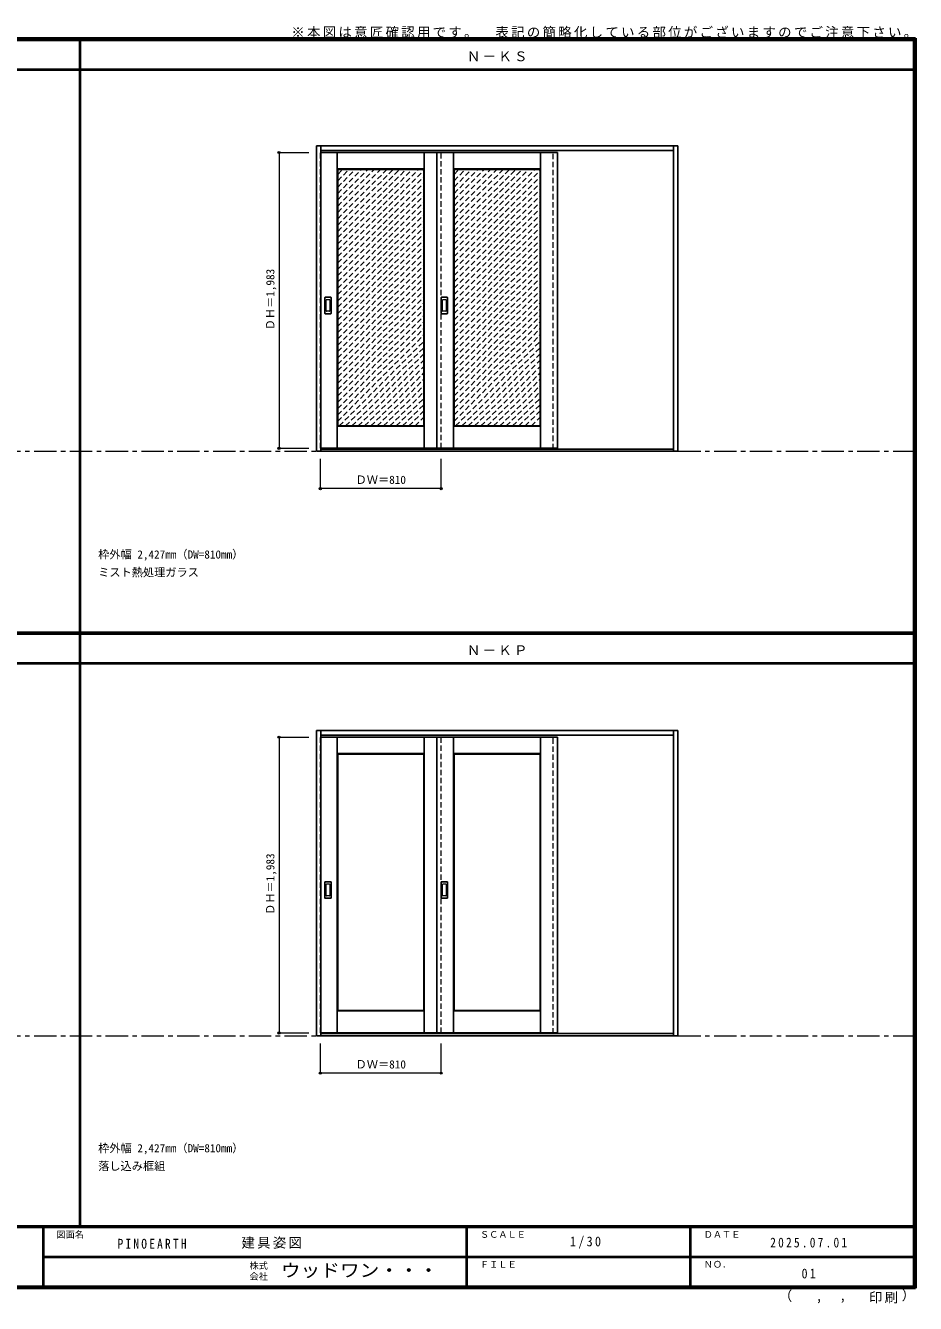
# Model space of a CAD drawing. Units: millimetres, scale not verified. Extents: x -6000 to 5700, y -4307 to 4260.
# Drawn here: x -267 to 5700, y -4307 to 4260 of the extents above; entities that cross this region are included whole.
import ezdxf
from ezdxf.enums import TextEntityAlignment as Align

# ---------------------------------------------------------------- set-up
doc = ezdxf.new("R2010")
doc.units = ezdxf.units.MM
doc.header["$LTSCALE"] = 30
doc.header["$PDMODE"] = 32
doc.header["$PDSIZE"] = 15
doc.linetypes.add('CHAIN1', pattern=[8, 5, -1, 1, -1])
doc.linetypes.add('DASHED1', pattern=[1.8, 1.2, -0.6])
for name, color, linetype, lineweight in [('0-1_通り芯', 7, 'CHAIN1', 18), ('0-2_扉', 3, 'Continuous', 25), ('0-3_仕上げ', 7, 'Continuous', 18), ('0-4_枠', 3, 'Continuous', 25), ('0-6_引手', 3, 'Continuous', 25), ('0-B_寸法', 4, 'Continuous', 9), ('0-C_ハッチ', 4, 'DASHED1', 9), ('F-1_枠', 6, 'Continuous', 40)]:
    doc.layers.add(name, color=color, linetype=linetype, lineweight=lineweight)
doc.layers.add('0-A_文字', color=7, linetype='Continuous')
doc.layers.add('F-A_文字', color=7, linetype='Continuous')
doc.styles.add('ＭＳ ゴシック', font='')
doc.styles.get('ＭＳ ゴシック').set_extended_font_data('MS Gothic')

msp = doc.modelspace()

# ---------------------------------------------------------------- linework, layer by layer
at = {"layer": '0-1_通り芯'}
for p, q in [((-5490, 1406), (5690, 1406)), ((-5490, -2513.25), (5700, -2513.25))]:
    msp.add_line(p, q, dxfattribs=at)
at = {"layer": '0-2_扉'}
for p, q in [((1713, 3409), (3300, 3409)), ((2490, 3409), (2490, 1426)), ((1713, -510.25), (3300, -510.25)), ((2490, -510.25), (2490, -2493.25))]:
    msp.add_line(p, q, dxfattribs=at)
at = {"layer": '0-2_扉', "color": 4, "linetype": 'DASHED1', "lineweight": 9}
for p, q in [((2520, 1426), (2520, 3409)), ((2520, -2493.25), (2520, -510.25))]:
    msp.add_line(p, q, dxfattribs=at)
for points in [[(1713, 1426), (1710, 1426), (1710, 3409), (1713, 3409)], [(1713, -2493.25), (1710, -2493.25), (1710, -510.25), (1713, -510.25)]]:
    msp.add_lwpolyline(points, dxfattribs=at)
at = {"layer": '0-2_扉'}
for points in [[(1713, 1426), (3300, 1426), (3300, 3409)], [(1713, -2493.25), (3300, -2493.25), (3300, -510.25)]]:
    msp.add_lwpolyline(points, dxfattribs=at)
at = {"layer": '0-3_仕上げ'}
for p, q in [((1822, 1426), (1822, 3409)), ((1823.5, 3298), (1823.5, 3409)), ((1825, 3299.5), (1825, 3409)), ((2405, 3299.5), (2405, 3409)), ((2408, 1426), (2408, 3409)), ((2602, 1426), (2602, 3409)), ((2603.5, 3298), (2603.5, 3409)), ((2605, 3299.5), (2605, 3409)), ((3185, 3299.5), (3185, 3409)), ((3188, 1426), (3188, 3409)), ((1825, 3299.5), (1823.5, 3298)), ((1826, 3295.5), (1823.5, 3298)), ((2405, 3299.5), (1825, 3299.5)), ((2406.5, 3298), (2404, 3295.5)), ((2605, 3299.5), (2603.5, 3298)), ((2606, 3295.5), (2603.5, 3298)), ((3185, 3299.5), (2605, 3299.5)), ((3186.5, 3298), (3184, 3295.5)), ((1823.5, 1426), (1823.5, 1573.5)), ((2405, 1572), (1825, 1572)), ((2404, 1576), (2406.5, 1573.5)), ((2405, 1572), (2406.5, 1573.5)), ((2405, 1426), (2405, 1572)), ((2406.5, 1426), (2406.5, 1573.5)), ((2603.5, 1426), (2603.5, 1573.5)), ((3185, 1572), (2605, 1572)), ((3184, 1576), (3186.5, 1573.5)), ((3185, 1572), (3186.5, 1573.5)), ((3185, 1426), (3185, 1572)), ((3186.5, 1426), (3186.5, 1573.5)), ((1822, -2493.25), (1822, -510.25)), ((1823.5, -621.25), (1823.5, -510.25)), ((1825, -619.75), (1825, -510.25)), ((2405, -619.75), (2405, -510.25)), ((2408, -2493.25), (2408, -510.25)), ((2602, -2493.25), (2602, -510.25)), ((2603.5, -621.25), (2603.5, -510.25)), ((2605, -619.75), (2605, -510.25)), ((3185, -619.75), (3185, -510.25)), ((3188, -2493.25), (3188, -510.25)), ((1825, -619.75), (1823.5, -621.25)), ((1826, -623.75), (1823.5, -621.25)), ((2405, -619.75), (1825, -619.75)), ((2406.5, -621.25), (2404, -623.75)), ((2605, -619.75), (2603.5, -621.25)), ((2606, -623.75), (2603.5, -621.25)), ((3185, -619.75), (2605, -619.75)), ((3186.5, -621.25), (3184, -623.75)), ((1823.5, -2493.25), (1823.5, -2345.75)), ((2405, -2347.25), (1825, -2347.25)), ((2404, -2343.25), (2406.5, -2345.75)), ((2405, -2347.25), (2406.5, -2345.75)), ((2405, -2493.25), (2405, -2347.25)), ((2406.5, -2493.25), (2406.5, -2345.75)), ((2603.5, -2493.25), (2603.5, -2345.75)), ((3185, -2347.25), (2605, -2347.25)), ((3184, -2343.25), (3186.5, -2345.75)), ((3185, -2347.25), (3186.5, -2345.75)), ((3185, -2493.25), (3185, -2347.25)), ((3186.5, -2493.25), (3186.5, -2345.75))]:
    msp.add_line(p, q, dxfattribs=at)
at = {"layer": '0-3_仕上げ', "color": 3, "lineweight": 25}
for p, q in [((1826, 1576), (1826, 3295.5)), ((2606, 1576), (2606, 3295.5)), ((2404, 1576), (1826, 1576)), ((3184, 1576), (2606, 1576)), ((1826, -2343.25), (1826, -623.75)), ((2606, -2343.25), (2606, -623.75)), ((2404, -2343.25), (1826, -2343.25)), ((3184, -2343.25), (2606, -2343.25))]:
    msp.add_line(p, q, dxfattribs=at)
at = {"layer": '0-3_仕上げ'}
for points in [[(2405, 3299.5), (2406.5, 3298), (2406.5, 3409)], [(3185, 3299.5), (3186.5, 3298), (3186.5, 3409)], [(1825, 1426), (1825, 1572), (1823.5, 1573.5), (1826, 1576)], [(2605, 1426), (2605, 1572), (2603.5, 1573.5), (2606, 1576)], [(2405, -619.75), (2406.5, -621.25), (2406.5, -510.25)], [(3185, -619.75), (3186.5, -621.25), (3186.5, -510.25)], [(1825, -2493.25), (1825, -2347.25), (1823.5, -2345.75), (1826, -2343.25)], [(2605, -2493.25), (2605, -2347.25), (2603.5, -2345.75), (2606, -2343.25)]]:
    msp.add_lwpolyline(points, dxfattribs=at)
at = {"layer": '0-3_仕上げ', "color": 3, "lineweight": 25}
for points in [[(2404, 1576), (2404, 3295.5), (1826, 3295.5)], [(3184, 1576), (3184, 3295.5), (2606, 3295.5)], [(2404, -2343.25), (2404, -623.75), (1826, -623.75)], [(3184, -2343.25), (3184, -623.75), (2606, -623.75)]]:
    msp.add_lwpolyline(points, dxfattribs=at)
at = {"layer": '0-4_枠'}
for p, q in [((1683, 1406), (1683, 3453)), ((1683, 3453), (4107, 3453)), ((1713, 1406), (1713, 3453)), ((4077, 1406), (4077, 3453)), ((4107, 1406), (4107, 3453)), ((1713, 3423), (4077, 3423)), ((4107, 1406), (1683, 1406)), ((4077, 1421), (1713, 1421)), ((1683, -2513.25), (1683, -466.25)), ((1683, -466.25), (4107, -466.25)), ((1713, -2513.25), (1713, -466.25)), ((1713, -496.25), (4077, -496.25)), ((4077, -2513.25), (4077, -466.25)), ((4107, -2513.25), (4107, -466.25)), ((4107, -2513.25), (1683, -2513.25)), ((4077, -2498.25), (1713, -2498.25))]:
    msp.add_line(p, q, dxfattribs=at)
at = {"layer": '0-4_枠', "color": 4, "linetype": 'DASHED1', "lineweight": 9}
for p, q in [((3270, 1421), (3270, 3423)), ((3300, 1421), (3300, 3423)), ((3270, -2498.25), (3270, -496.25)), ((3300, -2498.25), (3300, -496.25))]:
    msp.add_line(p, q, dxfattribs=at)
at = {"layer": '0-6_引手'}
for p, q in [((1740, 2330), (1740, 2437)), ((1780.5, 2438.5), (1741.5, 2438.5)), ((1782, 2437), (1782, 2330)), ((2520, 2330), (2520, 2437)), ((2560.5, 2438.5), (2521.5, 2438.5)), ((2562, 2437), (2562, 2330)), ((1780.5, 2328.5), (1741.5, 2328.5)), ((2560.5, 2328.5), (2521.5, 2328.5)), ((1740, -1589.25), (1740, -1482.25)), ((1780.5, -1480.75), (1741.5, -1480.75)), ((1782, -1482.25), (1782, -1589.25)), ((2520, -1589.25), (2520, -1482.25)), ((2560.5, -1480.75), (2521.5, -1480.75)), ((2562, -1482.25), (2562, -1589.25)), ((1780.5, -1590.75), (1741.5, -1590.75)), ((2560.5, -1590.75), (2521.5, -1590.75))]:
    msp.add_line(p, q, dxfattribs=at)
at = {"layer": '0-6_引手', "color": 7, "lineweight": 18}
for p, q in [((1748.5, 2346), (1748.5, 2421)), ((1772, 2422.5), (1750, 2422.5)), ((1773.5, 2421), (1773.5, 2346)), ((2528.5, 2346), (2528.5, 2421)), ((2552, 2422.5), (2530, 2422.5)), ((2553.5, 2421), (2553.5, 2346)), ((1772, 2344.5), (1750, 2344.5)), ((2552, 2344.5), (2530, 2344.5)), ((1748.5, -1573.25), (1748.5, -1498.25)), ((1772, -1496.75), (1750, -1496.75)), ((1773.5, -1498.25), (1773.5, -1573.25)), ((2528.5, -1573.25), (2528.5, -1498.25)), ((2552, -1496.75), (2530, -1496.75)), ((2553.5, -1498.25), (2553.5, -1573.25)), ((1772, -1574.75), (1750, -1574.75)), ((2552, -1574.75), (2530, -1574.75))]:
    msp.add_line(p, q, dxfattribs=at)
at = {"layer": '0-6_引手'}
for centre, start, end in [((1741.5, 2437), 90, 180), ((1780.5, 2437), 0, 90), ((2521.5, 2437), 90, 180), ((2560.5, 2437), 0, 90), ((1741.5, 2330), 180, 270), ((1780.5, 2330), 270, 0), ((2521.5, 2330), 180, 270), ((2560.5, 2330), 270, 0), ((1741.5, -1482.25), 90, 180), ((1780.5, -1482.25), 0, 90), ((2521.5, -1482.25), 90, 180), ((2560.5, -1482.25), 0, 90), ((1741.5, -1589.25), 180, 270), ((1780.5, -1589.25), 270, 0), ((2521.5, -1589.25), 180, 270), ((2560.5, -1589.25), 270, 0)]:
    msp.add_arc(centre, 1.5, start, end, dxfattribs=at)
at = {"layer": '0-6_引手', "color": 7, "lineweight": 18}
for centre, start, end in [((1750, 2421), 90, 180), ((1772, 2421), 0, 90), ((2530, 2421), 90, 180), ((2552, 2421), 0, 90), ((1750, 2346), 180, 270), ((1772, 2346), 270, 0), ((2530, 2346), 180, 270), ((2552, 2346), 270, 0), ((1750, -1498.25), 90, 180), ((1772, -1498.25), 0, 90), ((2530, -1498.25), 90, 180), ((2552, -1498.25), 0, 90), ((1750, -1573.25), 180, 270), ((1772, -1573.25), 270, 0), ((2530, -1573.25), 180, 270), ((2552, -1573.25), 270, 0)]:
    msp.add_arc(centre, 1.5, start, end, dxfattribs=at)
at = {"layer": '0-B_寸法'}
for p, q in [((1433, 3409), (1633, 3409)), ((1433, 3409), (1433, 1426)), ((1433, 1426), (1633, 1426)), ((1710, 1156), (1710, 1356)), ((2520, 1156), (2520, 1356)), ((2520, 1156), (1710, 1156)), ((1433, -510.25), (1633, -510.25)), ((1433, -510.25), (1433, -2493.25)), ((1433, -2493.25), (1633, -2493.25)), ((1710, -2763.25), (1710, -2563.25)), ((2520, -2763.25), (2520, -2563.25)), ((2520, -2763.25), (1710, -2763.25))]:
    msp.add_line(p, q, dxfattribs=at)
at = {"layer": '0-B_寸法', "color": 7}
for p in [(1433, 3409), (1433, 1426), (1710, 1156), (2520, 1156), (1433, -510.25), (1433, -2493.25), (1710, -2763.25), (2520, -2763.25)]:
    msp.add_point(p, dxfattribs=at)
at = {"layer": '0-C_ハッチ'}
for p, q in [((1826, 3220.06), (1901.44, 3295.5)), ((1826, 2753.37), (2368.13, 3295.5)), ((1826, 2795.79), (2325.7, 3295.5)), ((1826, 2838.22), (2283.28, 3295.5)), ((1826, 2880.65), (2240.85, 3295.5)), ((1826, 2923.07), (2198.43, 3295.5)), ((1826, 2965.5), (2156, 3295.5)), ((1826, 3007.93), (2113.57, 3295.5)), ((1826, 3050.35), (2071.15, 3295.5)), ((1826, 3092.78), (2028.72, 3295.5)), ((1826, 3135.21), (1986.29, 3295.5)), ((1826, 3177.63), (1943.87, 3295.5)), ((1826, 3262.49), (1859.01, 3295.5)), ((1826, 2710.94), (2404, 3288.94)), ((2606, 3220.06), (2681.44, 3295.5)), ((2606, 2753.37), (3148.13, 3295.5)), ((2606, 2795.79), (3105.7, 3295.5)), ((2606, 2838.22), (3063.28, 3295.5)), ((2606, 2880.65), (3020.85, 3295.5)), ((2606, 2923.07), (2978.43, 3295.5)), ((2606, 2965.5), (2936, 3295.5)), ((2606, 3007.93), (2893.57, 3295.5)), ((2606, 3050.35), (2851.15, 3295.5)), ((2606, 3092.78), (2808.72, 3295.5)), ((2606, 3135.21), (2766.29, 3295.5)), ((2606, 3177.63), (2723.87, 3295.5)), ((2606, 3262.49), (2639.01, 3295.5)), ((2606, 2710.94), (3184, 3288.94)), ((1826, 2668.52), (2404, 3246.52)), ((1826, 2626.09), (2404, 3204.09)), ((2606, 2668.52), (3184, 3246.52)), ((2606, 2626.09), (3184, 3204.09)), ((1826, 2583.66), (2404, 3161.66)), ((1826, 2541.24), (2404, 3119.24)), ((2606, 2583.66), (3184, 3161.66)), ((2606, 2541.24), (3184, 3119.24)), ((1826, 2498.81), (2404, 3076.81)), ((1826, 2456.38), (2404, 3034.38)), ((2606, 2498.81), (3184, 3076.81)), ((2606, 2456.38), (3184, 3034.38)), ((1826, 2413.96), (2404, 2991.96)), ((1826, 2371.53), (2404, 2949.53)), ((2606, 2413.96), (3184, 2991.96)), ((2606, 2371.53), (3184, 2949.53)), ((1826, 2329.1), (2404, 2907.1)), ((1826, 2286.68), (2404, 2864.68)), ((2606, 2329.1), (3184, 2907.1)), ((2606, 2286.68), (3184, 2864.68)), ((1826, 2244.25), (2404, 2822.25)), ((1826, 2201.83), (2404, 2779.83)), ((2606, 2244.25), (3184, 2822.25)), ((2606, 2201.83), (3184, 2779.83)), ((1826, 2159.4), (2404, 2737.4)), ((1826, 2116.97), (2404, 2694.97)), ((2606, 2159.4), (3184, 2737.4)), ((2606, 2116.97), (3184, 2694.97)), ((1826, 2074.55), (2404, 2652.55)), ((1826, 2032.12), (2404, 2610.12)), ((2606, 2074.55), (3184, 2652.55)), ((2606, 2032.12), (3184, 2610.12)), ((1826, 1989.69), (2404, 2567.69)), ((1826, 1947.27), (2404, 2525.27)), ((2606, 1989.69), (3184, 2567.69)), ((2606, 1947.27), (3184, 2525.27)), ((1826, 1904.84), (2404, 2482.84)), ((1826, 1862.41), (2404, 2440.41)), ((2606, 1904.84), (3184, 2482.84)), ((2606, 1862.41), (3184, 2440.41)), ((1826, 1819.99), (2404, 2397.99)), ((1826, 1777.56), (2404, 2355.56)), ((1826, 1735.13), (2404, 2313.13)), ((2606, 1819.99), (3184, 2397.99)), ((2606, 1777.56), (3184, 2355.56)), ((2606, 1735.13), (3184, 2313.13)), ((1826, 1692.71), (2404, 2270.71)), ((1826, 1650.28), (2404, 2228.28)), ((2606, 1692.71), (3184, 2270.71)), ((2606, 1650.28), (3184, 2228.28)), ((1826, 1607.86), (2404, 2185.86)), ((1836.57, 1576), (2404, 2143.43)), ((2606, 1607.86), (3184, 2185.86)), ((2616.57, 1576), (3184, 2143.43)), ((1879, 1576), (2404, 2101)), ((1921.42, 1576), (2404, 2058.58)), ((2659, 1576), (3184, 2101)), ((2701.42, 1576), (3184, 2058.58)), ((1963.85, 1576), (2404, 2016.15)), ((2006.28, 1576), (2404, 1973.72)), ((2743.85, 1576), (3184, 2016.15)), ((2786.28, 1576), (3184, 1973.72)), ((2048.7, 1576), (2404, 1931.3)), ((2091.13, 1576), (2404, 1888.87)), ((2828.7, 1576), (3184, 1931.3)), ((2871.13, 1576), (3184, 1888.87)), ((2133.56, 1576), (2404, 1846.44)), ((2175.98, 1576), (2404, 1804.02)), ((2913.56, 1576), (3184, 1846.44)), ((2955.98, 1576), (3184, 1804.02)), ((2218.41, 1576), (2404, 1761.59)), ((2260.83, 1576), (2404, 1719.17)), ((2998.41, 1576), (3184, 1761.59)), ((3040.83, 1576), (3184, 1719.17)), ((2303.26, 1576), (2404, 1676.74)), ((2345.69, 1576), (2404, 1634.31)), ((3083.26, 1576), (3184, 1676.74)), ((3125.69, 1576), (3184, 1634.31))]:
    msp.add_line(p, q, dxfattribs=at)
at = {"layer": 'F-1_枠'}
for p, q in [((-6000, 4175), (5700, 4175)), ((-6000, 4170), (5700, 4170)), ((-6000, 4165), (5700, 4165)), ((100, -3790), (100, 4175)), ((5690, 4175), (5690, -4205)), ((5695, 4175), (5695, -4205)), ((5700, 4175), (5700, -4205)), ((-6000, 3965), (5700, 3965)), ((-6000, 190.5), (5700, 190.5)), ((-6000, 187.5), (5700, 187.5)), ((-6000, 184.5), (5700, 184.5)), ((-6000, -15.5), (5700, -15.5)), ((5700, -3790), (-6000, -3790)), ((5700, -3795), (-6000, -3795)), ((-150, -3795), (-150, -4195)), ((2690, -3795), (2690, -4195)), ((4190, -3795), (4190, -4195)), ((-150, -3995), (5690, -3995.01)), ((5700, -4195), (-6000, -4195)), ((5700, -4200), (-6000, -4200)), ((5700, -4205), (-6000, -4205))]:
    msp.add_line(p, q, dxfattribs=at)

# ---------------------------------------------------------------- texts
at = {"layer": '0-A_文字', "style": 'ＭＳ ゴシック'}
for s, p in [('枠外幅 2,427mm（DW=810mm）', (220, 670.5)), ('ミスト熱処理ガラス', (220, 550.5)), ('枠外幅 2,427mm（DW=810mm）', (220, -3310)), ('落し込み框組', (220, -3430))]:
    msp.add_text(s, height=54.99, dxfattribs=at).set_placement(p, align=Align.BOTTOM_LEFT)
at = {"layer": '0-A_文字', "char_height": 65.98, "attachment_point": 7, "style": 'ＭＳ ゴシック'}
for s, insert in [('\\T1.17;※本図は意匠確認用です。\u3000表記の簡略化している部位がございますのでご注意下さい。', (1515, 4175)), ('\\T1.17;Ｎ－ＫＳ', (2692.5, 4020)), ('\\T1.17;Ｎ－ＫＰ', (2692.5, 39.5))]:
    msp.add_mtext(s, dxfattribs=dict(at, insert=insert))
at = {"layer": '0-B_寸法', "color": 7, "style": 'ＭＳ ゴシック'}
for p in [(1418, 2217.25), (1418, -1702)]:
    msp.add_text('ＤＨ＝1,983', height=54.99, rotation=90, dxfattribs=at).set_placement(p, align=Align.BOTTOM_LEFT)
for p in [(1946.25, 1171), (1946.25, -2748.25)]:
    msp.add_text('ＤＷ＝810', height=54.99, dxfattribs=at).set_placement(p, align=Align.BOTTOM_LEFT)
at = {"layer": 'F-A_文字', "style": 'ＭＳ ゴシック'}
for s, height, p in [('図面名', 43.99, (-60, -3880)), ('ＳＣＡＬＥ', 43.99, (2780, -3880)), ('ＤＡＴＥ', 43.99, (4280, -3880)), ('株式', 43.99, (1235, -4089)), ('ＦＩＬＥ', 43.99, (2780, -4080)), ('ＮＯ．', 43.99, (4280, -4080)), ('会社', 43.99, (1235, -4161)), ('（', 65.98, (4784.03, -4308.31)), (',', 65.98, (5031.28, -4308.31)), (',', 65.98, (5190.2, -4305.53)), ('）', 65.98, (5608.4, -4304.13))]:
    msp.add_text(s, height=height, dxfattribs=at).set_placement(p, align=Align.BOTTOM_LEFT)
at = {"layer": 'F-A_文字', "style": 'ＭＳ ゴシック', "width": 1.1}
msp.add_text('ウッドワン・・・', height=87.98, dxfattribs=at).set_placement((1445, -4155), align=Align.BOTTOM_LEFT)
at = {"layer": 'F-A_文字', "char_height": 65.98, "attachment_point": 7, "style": 'ＭＳ ゴシック'}
for s, insert in [('\\T1.38;\\W0.9;1/30', (3383.75, -3940)), ('\\T1.39;\\W0.85;PINOEARTH', (350, -3940.79)), ('\\T1.17;建具姿図', (1180.42, -3940)), ('\\T1.39;\\W0.85;2025.07.01', (4726.25, -3932.5)), ('\\T1.36;\\W0.9;01', (4936.25, -4140)), ('\\T1.17;印刷', (5388.15, -4306.92))]:
    msp.add_mtext(s, dxfattribs=dict(at, insert=insert))

doc.saveas('drawing.dxf')
